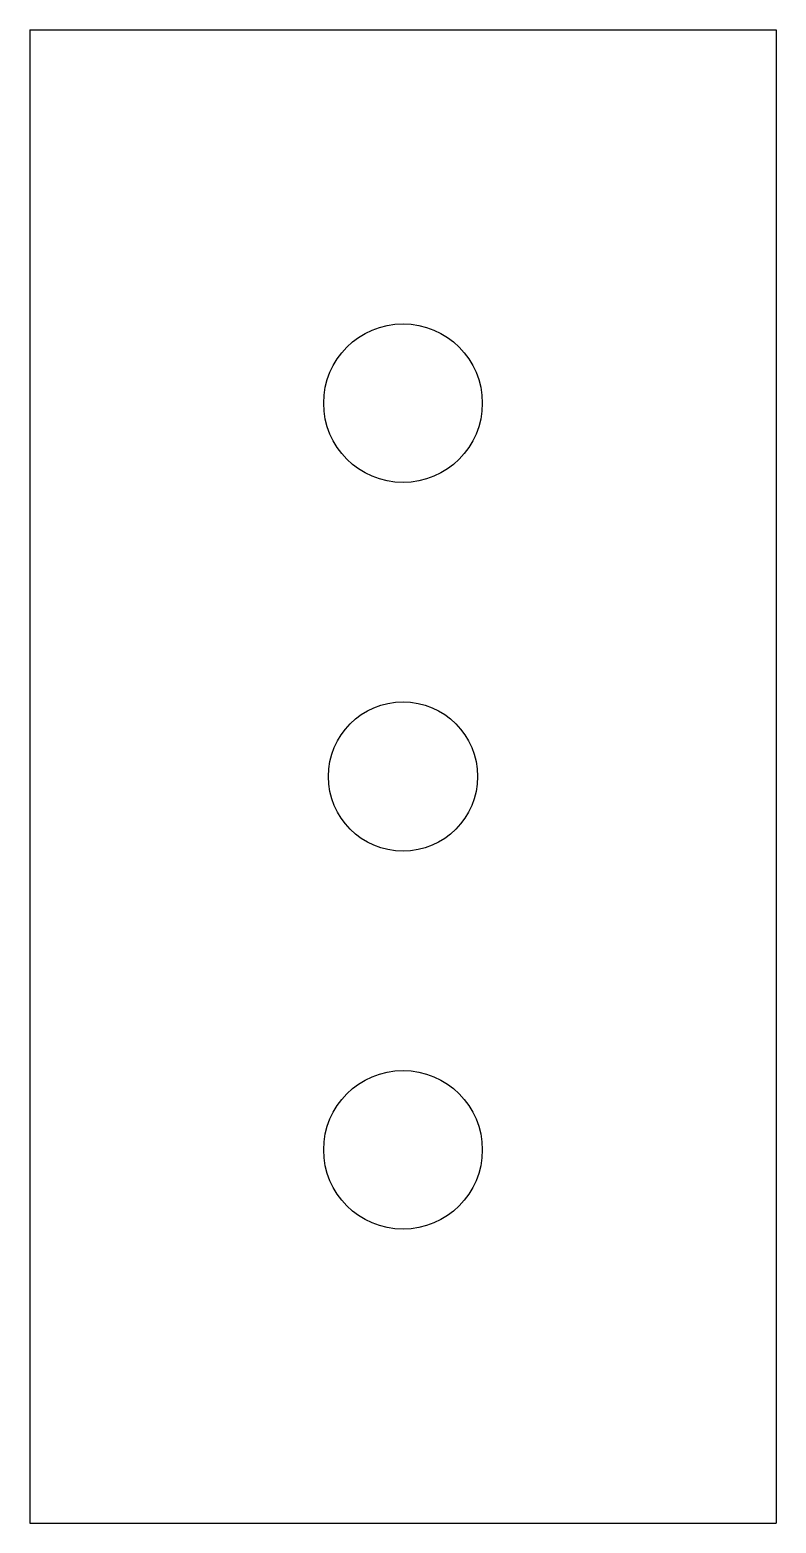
# Model space of a CAD drawing. Header units: millimetres. Extents: x 0 to 40, y 0 to 80.
import ezdxf

# ---------------------------------------------------------------- set-up
doc = ezdxf.new("R2010")
doc.units = ezdxf.units.MM

msp = doc.modelspace()

# ---------------------------------------------------------------- linework, layer by layer
for p, q in [((0, 80, 4.762), (40, 80, 4.762)), ((0, 80, 4.762), (0, 0, 4.762)), ((40, 80, 4.762), (40, 0, 4.762)), ((0, 0, 4.762), (40, 0, 4.762))]:
    msp.add_line(p, q)
for centre, radius in [((20, 60, 4.762), 4.25), ((20, 40, 4.762), 4), ((20, 20, 4.762), 4.25)]:
    msp.add_circle(centre, radius)

doc.saveas('drawing.dxf')
